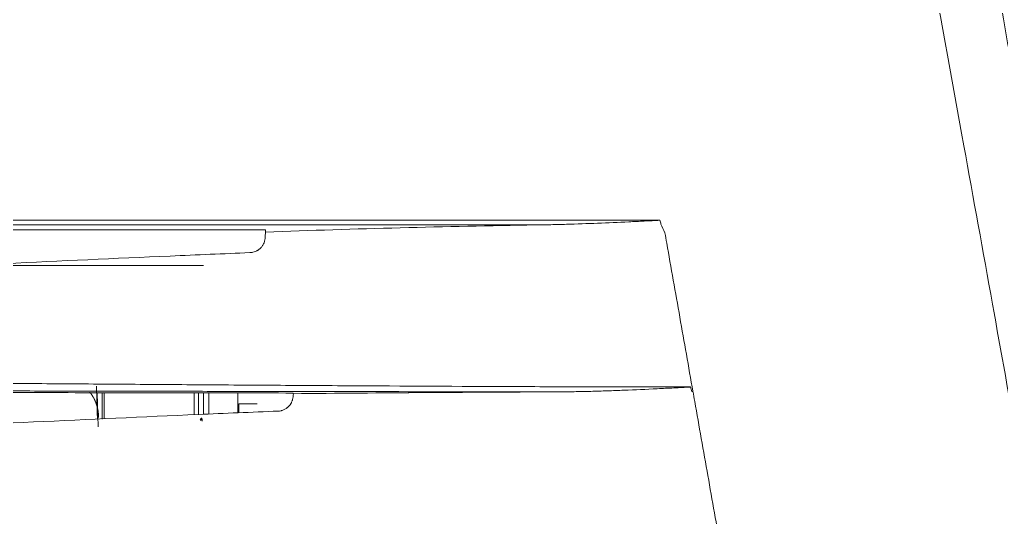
# Model space of a CAD drawing. Header units: millimetres. Extents: x 70151 to 230897, y 35202 to 113211.
# Drawn here: x 175065.9 to 175162.3, y 70996.8 to 71045.7 of the extents above; entities that cross this region are included whole.
import ezdxf

# ---------------------------------------------------------------- set-up
doc = ezdxf.new("R2010")
doc.units = ezdxf.units.MM
doc.header["$LTSCALE"] = 50
doc.layers.add('2-con', color=2, linetype='Continuous')
doc.layers.add('mark-B', color=2, linetype='Continuous', lineweight=20)

# ---------------------------------------------------------------- blocks, each defined once
blk = doc.blocks.new('무풍1way 일반')
at = {"layer": 'mark-B'}
for p, q in [((-421.077, -228.648), (-421.178, -225.31)), ((-431.357, -226.136), (-431.301, -226.138)), ((-431.357, -226.136), (-431.301, -226.138)), ((-431.019, -226.489), (-431.019, -228.632)), ((-431.019, -226.489), (-431.019, -228.632)), ((-430.593, -226.468), (-430.593, -228.632)), ((-421.772, -228.647), (-421.772, -226.074)), ((-421.553, -228.648), (-421.553, -226.065)), ((-434.988, -226.667), (-434.988, -227.57)), ((-434.988, -226.667), (-434.988, -227.57)), ((-434.896, -228.626), (-434.896, -226.663)), ((-434.896, -228.626), (-434.896, -226.663)), ((-432.025, -226.534), (-432.025, -228.63)), ((-432.025, -226.534), (-432.025, -228.63)), ((-431.523, -228.632), (-431.523, -226.512)), ((-431.523, -228.632), (-431.523, -226.512)), ((-434.988, -227.57), (-436.782, -227.57)), ((-434.988, -227.57), (-436.782, -227.57)), ((-237.754, -241.15), (-431.52, -241.15)), ((-237.754, -241.15), (-431.52, -241.15)), ((-235.038, -244.655), (-437.6, -244.655)), ((476.318, -245.597), (-476.318, -245.597)), ((-464.101, -245.122), (464.101, -245.122))]:
    blk.add_line(p, q, dxfattribs=at)
for centre, major_axis, ratio, start_param, end_param in [((-431.802, -226.138), (0.022, 0.502), 0.999847, 4.756101, 5.268599), ((-431.802, -226.138), (0.022, 0.502), 0.999847, 4.756101, 5.268599), ((-431.204, -223.568), (0, -2.51), 0.017455, 5.971743, 6.283173), ((-431.204, -223.568), (0, -2.51), 0.017455, 5.971743, 6.283173), ((-431.705, -226.079), (0, 0.502), 0.999847, 4.71202, 4.88781), ((-431.705, -226.079), (0, 0.502), 0.999847, 4.71202, 4.88781)]:
    blk.add_ellipse(centre, major_axis=major_axis, ratio=ratio, start_param=start_param, end_param=end_param, dxfattribs=at)
for points, knots in [([(-547.103, -68.744), (-545.452, -78.159), (-543.8, -87.574), (-540.495, -106.405), (-538.843, -115.821), (-535.536, -134.653), (-533.883, -144.069), (-530.575, -162.903), (-528.921, -172.319), (-523.956, -200.571), (-520.646, -219.406), (-515.677, -247.659), (-514.02, -257.077), (-511.535, -271.205), (-510.706, -275.914), (-509.463, -282.978), (-509.049, -285.332), (-508.22, -290.042), (-507.806, -292.396), (-507.391, -294.751)], [0, 0, 0, 0, 0.125, 0.125, 0.25, 0.25, 0.375, 0.375, 0.5, 0.5, 0.75, 0.75, 0.875, 0.875, 0.9375, 0.9375, 0.96875, 0.96875, 1, 1, 1, 1]), ([(-547.103, -68.744), (-545.452, -78.159), (-543.8, -87.574), (-540.495, -106.405), (-538.843, -115.821), (-535.536, -134.653), (-533.883, -144.069), (-530.575, -162.903), (-528.921, -172.319), (-523.956, -200.571), (-520.646, -219.406), (-515.677, -247.659), (-514.02, -257.077), (-511.535, -271.205), (-510.706, -275.914), (-509.463, -282.978), (-509.049, -285.332), (-508.22, -290.042), (-507.806, -292.396), (-507.391, -294.751)], [0, 0, 0, 0, 0.125, 0.125, 0.25, 0.25, 0.375, 0.375, 0.5, 0.5, 0.75, 0.75, 0.875, 0.875, 0.9375, 0.9375, 0.96875, 0.96875, 1, 1, 1, 1]), ([(-506.168, -252.885), (-507.106, -247.71), (-509.735, -233.164), (-514.015, -209.239), (-518.986, -181.108), (-523.904, -152.97), (-528.766, -124.824), (-533.565, -96.669), (-536.717, -77.892), (-538.289, -68.503)], [0, 0, 0, 0, 0.084285, 0.236904, 0.389524, 0.542143, 0.694762, 0.847381, 1, 1, 1, 1]), ([(-538.937, -101.2), (-538.207, -105.348), (-537.478, -109.497), (-536.019, -117.794), (-535.29, -121.943), (-533.101, -134.39), (-531.642, -142.687), (-527.263, -167.582), (-524.342, -184.179), (-518.497, -217.373), (-515.573, -233.971), (-511.188, -258.87), (-509.727, -267.17), (-508.084, -276.507), (-507.901, -277.545), (-507.536, -279.62), (-507.353, -280.657), (-506.989, -282.732), (-506.807, -283.77), (-506.532, -285.326), (-506.441, -285.845), (-506.257, -286.882), (-505.981, -288.438), (-505.706, -289.994), (-505.435, -291.551), (-505.345, -292.07), (-505.209, -292.848), (-505.163, -293.107), (-505.07, -293.626), (-505.023, -293.885), (-504.88, -294.662), (-504.78, -295.179), (-504.619, -295.952), (-504.564, -296.209), (-504.448, -296.722), (-504.267, -297.49), (-504.066, -298.253), (-503.852, -299.012), (-503.742, -299.391), (-503.608, -299.832), (-503.54, -300.052), (-503.505, -300.162), (-503.49, -300.209), (-503.481, -300.241), (-503.476, -300.257), (-503.471, -300.272)], [0, 0, 0, 0, 0.0625, 0.0625, 0.125, 0.125, 0.25, 0.25, 0.5, 0.5, 0.75, 0.75, 0.875, 0.875, 0.890625, 0.890625, 0.90625, 0.90625, 0.921875, 0.921875, 0.929687, 0.929687, 0.9375, 0.953125, 0.953125, 0.960937, 0.960937, 0.964844, 0.964844, 0.96875, 0.96875, 0.976562, 0.976562, 0.980469, 0.980469, 0.984375, 0.992188, 0.992188, 0.996094, 0.998047, 0.999023, 0.999512, 0.999756, 0.999756, 1, 1, 1, 1]), ([(-504.401, -300.59), (-504.719, -299.585), (-505.005, -298.571), (-505.319, -297.294), (-505.379, -297.038), (-505.496, -296.525), (-505.552, -296.268), (-505.714, -295.495), (-505.815, -294.978), (-505.959, -294.201), (-506.007, -293.941), (-506.1, -293.423), (-506.146, -293.163), (-506.282, -292.384), (-506.372, -291.865), (-506.643, -290.307), (-506.918, -288.75), (-507.194, -287.194), (-507.378, -286.156), (-507.47, -285.637), (-507.744, -284.08), (-507.927, -283.041), (-508.292, -280.965), (-508.474, -279.927), (-508.839, -277.851), (-509.022, -276.813), (-510.666, -267.47), (-512.128, -259.165), (-516.515, -234.252), (-519.441, -217.645), (-525.288, -184.431), (-528.21, -167.824), (-532.591, -142.915), (-534.05, -134.612), (-536.24, -122.159), (-536.969, -118.007), (-538.428, -109.705), (-539.158, -105.554), (-539.888, -101.403)], [0, 0, 0, 0, 0.015625, 0.015625, 0.019531, 0.019531, 0.023437, 0.023437, 0.03125, 0.03125, 0.035156, 0.035156, 0.039062, 0.039062, 0.046875, 0.046875, 0.0625, 0.070312, 0.070312, 0.078125, 0.078125, 0.09375, 0.09375, 0.109375, 0.109375, 0.125, 0.125, 0.25, 0.25, 0.5, 0.5, 0.75, 0.75, 0.875, 0.875, 0.9375, 0.9375, 1, 1, 1, 1]), ([(-508.434, -294.915), (-508.661, -293.628), (-508.887, -292.34), (-509.341, -289.766), (-509.567, -288.479), (-510.247, -284.617), (-510.7, -282.042), (-512.06, -274.319), (-512.966, -269.17), (-515.684, -253.723), (-517.496, -243.426), (-521.118, -222.831), (-522.929, -212.534), (-526.551, -191.941), (-528.361, -181.644), (-530.171, -171.348)], [0, 0, 0, 0, 0.03125, 0.03125, 0.0625, 0.0625, 0.125, 0.125, 0.25, 0.25, 0.5, 0.5, 0.75, 0.75, 1, 1, 1, 1]), ([(-508.434, -294.915), (-508.661, -293.628), (-508.887, -292.34), (-509.341, -289.766), (-509.567, -288.479), (-510.247, -284.617), (-510.7, -282.042), (-512.06, -274.319), (-512.966, -269.17), (-515.684, -253.723), (-517.496, -243.426), (-521.118, -222.831), (-522.929, -212.534), (-526.551, -191.941), (-528.361, -181.644), (-530.171, -171.348)], [0, 0, 0, 0, 0.03125, 0.03125, 0.0625, 0.0625, 0.125, 0.125, 0.25, 0.25, 0.5, 0.5, 0.75, 0.75, 1, 1, 1, 1]), ([(-482.318, -213.222), (-481.888, -215.649), (-481.03, -220.502), (-480.172, -225.355), (-479.742, -227.782)], [0, 0, 0, 0, 0.5, 1, 1, 1, 1]), ([(-349.929, -223.765), (-355.368, -223.765), (-366.243, -223.891), (-382.498, -224.362), (-398.687, -225.022), (-414.836, -225.774), (-428.21, -226.397), (-436.216, -226.735), (-438.832, -226.839)], [0, 0, 0, 0, 0.18233, 0.36466, 0.546989, 0.729319, 0.911649, 1, 1, 1, 1]), ([(-431.366, -226.057), (-431.366, -226.057), (-431.366, -226.05), (-431.37, -226), (-431.373, -225.911), (-431.375, -225.839)], [0, 0, 0, 0, 0.100726, 0.451171, 1, 1, 1, 1]), ([(-431.366, -226.057), (-431.366, -226.057), (-431.366, -226.05), (-431.37, -226), (-431.373, -225.911), (-431.375, -225.839)], [0, 0, 0, 0, 0.100726, 0.45117, 1, 1, 1, 1]), ([(-431.372, -225.943), (-431.372, -225.957), (-431.371, -225.969), (-431.37, -225.994), (-431.37, -226.006), (-431.369, -226.028), (-431.368, -226.039), (-431.366, -226.067), (-431.364, -226.1), (-431.362, -226.119), (-431.36, -226.133), (-431.358, -226.136), (-431.357, -226.136)], [0, 0, 0, 0, 0.106393, 0.106393, 0.218094, 0.218094, 0.329795, 0.329795, 0.553196, 0.776598, 0.776598, 1, 1, 1, 1]), ([(-431.372, -225.943), (-431.372, -225.957), (-431.371, -225.969), (-431.37, -225.994), (-431.37, -226.006), (-431.369, -226.028), (-431.368, -226.039), (-431.366, -226.067), (-431.364, -226.1), (-431.362, -226.119), (-431.36, -226.133), (-431.358, -226.136), (-431.357, -226.136)], [0, 0, 0, 0, 0.106393, 0.106393, 0.218094, 0.218094, 0.329795, 0.329795, 0.553196, 0.776598, 0.776598, 1, 1, 1, 1]), ([(-431.301, -226.138), (-431.299, -226.139), (-431.298, -226.135), (-431.296, -226.122), (-431.294, -226.107), (-431.292, -226.085), (-431.292, -226.076)], [0, 0, 0, 0, 0.392232, 0.392232, 0.784464, 1, 1, 1, 1]), ([(-431.301, -226.138), (-431.299, -226.139), (-431.298, -226.135), (-431.296, -226.122), (-431.294, -226.107), (-431.292, -226.085), (-431.292, -226.076)], [0, 0, 0, 0, 0.392232, 0.392232, 0.784464, 1, 1, 1, 1]), ([(-431.213, -225.993), (-431.213, -225.993), (-431.214, -225.991), (-431.215, -225.978), (-431.217, -225.938), (-431.217, -225.927)], [0, 0, 0, 0, 0.096407, 0.769494, 1, 1, 1, 1]), ([(-431.213, -225.993), (-431.213, -225.993), (-431.214, -225.991), (-431.215, -225.978), (-431.217, -225.938), (-431.217, -225.927)], [0, 0, 0, 0, 0.096407, 0.769494, 1, 1, 1, 1]), ([(-421.211, -226.228), (-421.211, -226.238), (-421.211, -226.259), (-421.21, -226.29), (-421.21, -226.321), (-421.209, -226.352), (-421.208, -226.383), (-421.207, -226.414), (-421.205, -226.445), (-421.203, -226.475), (-421.201, -226.506), (-421.199, -226.537), (-421.197, -226.567), (-421.194, -226.598), (-421.191, -226.628), (-421.188, -226.659), (-421.184, -226.689), (-421.181, -226.719), (-421.177, -226.75), (-421.173, -226.78), (-421.169, -226.81), (-421.164, -226.84), (-421.159, -226.87), (-421.154, -226.9), (-421.149, -226.93), (-421.144, -226.96), (-421.138, -226.99), (-421.132, -227.019), (-421.126, -227.049), (-421.12, -227.078), (-421.114, -227.108), (-421.107, -227.137), (-421.1, -227.167), (-421.093, -227.196), (-421.085, -227.225), (-421.078, -227.254), (-421.07, -227.283), (-421.062, -227.312), (-421.054, -227.34), (-421.046, -227.369), (-421.037, -227.398), (-421.028, -227.426), (-421.019, -227.454), (-421.01, -227.483), (-421.001, -227.511), (-420.991, -227.539), (-420.981, -227.567), (-420.971, -227.595), (-420.961, -227.623), (-420.951, -227.65), (-420.94, -227.678), (-420.93, -227.705), (-420.919, -227.733), (-420.907, -227.76), (-420.896, -227.787), (-420.885, -227.814), (-420.873, -227.841), (-420.861, -227.868), (-420.849, -227.895), (-420.837, -227.921), (-420.824, -227.948), (-420.812, -227.974), (-420.799, -228), (-420.786, -228.026), (-420.773, -228.052), (-420.76, -228.078), (-420.746, -228.104), (-420.732, -228.129), (-420.719, -228.155), (-420.705, -228.18), (-420.69, -228.205), (-420.676, -228.23), (-420.662, -228.255), (-420.647, -228.28), (-420.632, -228.305), (-420.617, -228.329), (-420.602, -228.354), (-420.587, -228.378), (-420.571, -228.402), (-420.556, -228.426), (-420.54, -228.45), (-420.524, -228.474), (-420.508, -228.497), (-420.492, -228.521), (-420.475, -228.544), (-420.459, -228.567), (-420.442, -228.59), (-420.425, -228.613), (-420.408, -228.636), (-420.391, -228.659), (-420.378, -228.676), (-420.37, -228.686), (-420.368, -228.689)], [0, 0, 0, 0, 0.01171, 0.023408, 0.035094, 0.046768, 0.05843, 0.07008, 0.081718, 0.093345, 0.104959, 0.116561, 0.128152, 0.139731, 0.151298, 0.162853, 0.174396, 0.185927, 0.197446, 0.208954, 0.220449, 0.231933, 0.243405, 0.254866, 0.266314, 0.27775, 0.289175, 0.300588, 0.311989, 0.323379, 0.334756, 0.346122, 0.357476, 0.368818, 0.380149, 0.391468, 0.402775, 0.41407, 0.425354, 0.436625, 0.447886, 0.459134, 0.470371, 0.481596, 0.492809, 0.504011, 0.515201, 0.52638, 0.537546, 0.548701, 0.559845, 0.570977, 0.582097, 0.593205, 0.604302, 0.615388, 0.626461, 0.637524, 0.648574, 0.659613, 0.670641, 0.681657, 0.692661, 0.703654, 0.714635, 0.725605, 0.736563, 0.747509, 0.758445, 0.769368, 0.78028, 0.791181, 0.80207, 0.812948, 0.823814, 0.834669, 0.845513, 0.856345, 0.867165, 0.877974, 0.888772, 0.899558, 0.910333, 0.921097, 0.931849, 0.942589, 0.953319, 0.964037, 0.974743, 0.985439, 0.996123, 1, 1, 1, 1]), ([(-440.314, -228.241), (-440.307, -228.149), (-440.291, -228.059), (-440.261, -227.947), (-440.254, -227.925), (-440.24, -227.881), (-440.232, -227.859), (-440.208, -227.794), (-440.172, -227.709), (-440.117, -227.608), (-440.079, -227.549), (-440.054, -227.51), (-440.04, -227.491), (-439.971, -227.397), (-439.909, -227.327), (-439.808, -227.232), (-439.755, -227.186), (-439.699, -227.144), (-439.66, -227.117), (-439.641, -227.104), (-439.542, -227.04), (-439.46, -226.996), (-439.331, -226.942), (-439.288, -226.926), (-439.221, -226.905), (-439.198, -226.898), (-439.153, -226.886), (-439.13, -226.88), (-439.016, -226.855), (-438.924, -226.843), (-438.832, -226.839)], [0, 0, 0, 0, 0.125, 0.125, 0.15625, 0.15625, 0.1875, 0.1875, 0.25, 0.3125, 0.34375, 0.34375, 0.375, 0.375, 0.5, 0.5, 0.5625, 0.59375, 0.59375, 0.625, 0.625, 0.75, 0.75, 0.8125, 0.8125, 0.84375, 0.84375, 0.875, 0.875, 1, 1, 1, 1]), ([(-479.565, -228.786), (-479.136, -231.213), (-478.277, -236.066), (-477.419, -240.919), (-476.99, -243.346)], [0, 0, 0, 0, 0.5, 1, 1, 1, 1]), ([(-479.324, -229.215), (-479.324, -229.215), (-479.324, -229.215), (-479.323, -229.214), (-479.323, -229.214), (-479.322, -229.214), (-479.322, -229.214), (-479.32, -229.213), (-479.319, -229.213), (-479.316, -229.212), (-479.314, -229.212), (-479.308, -229.211), (-479.303, -229.21), (-479.291, -229.209), (-479.282, -229.208), (-479.257, -229.206), (-479.24, -229.205), (-479.189, -229.201), (-479.155, -229.199), (-479.053, -229.193), (-478.985, -229.189), (-478.781, -229.178), (-478.645, -229.171), (-478.237, -229.149), (-477.966, -229.135), (-477.15, -229.092), (-476.606, -229.065), (-474.975, -228.985), (-473.887, -228.935), (-472.256, -228.87), (-471.712, -228.85), (-470.625, -228.814), (-470.081, -228.797), (-468.993, -228.769), (-468.449, -228.758), (-467.362, -228.74), (-466.818, -228.734), (-466.275, -228.732)], [0, 0, 0, 0, 0.000061, 0.000061, 0.000122, 0.000122, 0.000244, 0.000244, 0.000488, 0.000488, 0.000977, 0.000977, 0.001953, 0.001953, 0.003906, 0.003906, 0.007813, 0.007813, 0.015625, 0.015625, 0.03125, 0.03125, 0.0625, 0.0625, 0.125, 0.125, 0.25, 0.25, 0.5, 0.5, 0.625, 0.625, 0.75, 0.75, 0.875, 0.875, 1, 1, 1, 1]), ([(-348.867, -229.771), (-349.547, -229.771), (-350.226, -229.771), (-351.586, -229.771), (-353.624, -229.77), (-355.663, -229.769), (-359.74, -229.765), (-362.459, -229.762), (-370.613, -229.748), (-376.05, -229.734), (-384.204, -229.706), (-386.922, -229.695), (-392.357, -229.672), (-395.075, -229.659), (-400.511, -229.631), (-403.229, -229.615), (-408.664, -229.583), (-411.381, -229.565), (-416.816, -229.529), (-419.534, -229.51), (-424.969, -229.472), (-427.686, -229.453), (-433.121, -229.414), (-435.838, -229.395), (-441.273, -229.359), (-443.991, -229.342), (-452.143, -229.293), (-457.578, -229.266), (-465.732, -229.237), (-468.45, -229.229), (-473.887, -229.218), (-476.605, -229.215), (-479.324, -229.215)], [0, 0, 0, 0, 0.015625, 0.015625, 0.03125, 0.0625, 0.0625, 0.125, 0.125, 0.25, 0.25, 0.3125, 0.3125, 0.375, 0.375, 0.4375, 0.4375, 0.5, 0.5, 0.5625, 0.5625, 0.625, 0.625, 0.6875, 0.6875, 0.75, 0.75, 0.875, 0.875, 0.9375, 0.9375, 1, 1, 1, 1]), ([(-440.337, -228.55), (-444.646, -228.593), (-448.961, -228.63), (-455.445, -228.676), (-457.608, -228.69), (-461.939, -228.714), (-464.106, -228.724), (-466.275, -228.732)], [0, 0, 0, 0, 0.5, 0.5, 0.75, 0.75, 1, 1, 1, 1]), ([(-466.275, -228.732), (-461.382, -228.736), (-456.49, -228.742), (-446.706, -228.757), (-441.814, -228.765), (-434.477, -228.779), (-432.032, -228.783), (-427.141, -228.793), (-424.695, -228.797), (-419.804, -228.807), (-414.913, -228.816), (-407.575, -228.83), (-400.238, -228.842), (-395.346, -228.85), (-388.008, -228.86), (-383.116, -228.866), (-373.331, -228.876), (-368.439, -228.88), (-361.1, -228.884), (-358.653, -228.885), (-353.76, -228.887), (-351.314, -228.887), (-348.867, -228.887)], [0, 0, 0, 0, 0.125, 0.125, 0.25, 0.25, 0.3125, 0.3125, 0.375, 0.375, 0.4375, 0.5, 0.5625, 0.625, 0.625, 0.75, 0.75, 0.875, 0.875, 0.9375, 0.9375, 1, 1, 1, 1]), ([(-440.316, -228.618), (-436.514, -228.623), (-432.711, -228.63), (-425.107, -228.642), (-421.305, -228.648), (-413.7, -228.661), (-409.898, -228.667), (-402.293, -228.679), (-398.491, -228.684), (-390.886, -228.694), (-387.083, -228.699), (-379.477, -228.707), (-375.675, -228.71), (-368.069, -228.715), (-364.266, -228.718), (-356.66, -228.72), (-352.856, -228.721), (-349.053, -228.721)], [0, 0, 0, 0, 0.125, 0.125, 0.25, 0.25, 0.375, 0.375, 0.5, 0.5, 0.625, 0.625, 0.75, 0.75, 0.875, 0.875, 1, 1, 1, 1]), ([(-347.177, -239.329), (-352.617, -239.329), (-363.496, -239.455), (-379.752, -239.927), (-395.939, -240.586), (-412.083, -241.338), (-425.456, -241.961), (-433.462, -242.299), (-436.079, -242.404)], [0, 0, 0, 0, 0.182319, 0.364638, 0.546957, 0.729276, 0.911595, 1, 1, 1, 1]), ([(-437.562, -243.807), (-437.555, -243.715), (-437.539, -243.625), (-437.504, -243.492), (-437.489, -243.448), (-437.465, -243.383), (-437.457, -243.362), (-437.438, -243.319), (-437.429, -243.297), (-437.378, -243.193), (-437.331, -243.114), (-437.248, -243.002), (-437.219, -242.965), (-437.173, -242.913), (-437.157, -242.895), (-437.124, -242.862), (-437.107, -242.845), (-437.023, -242.765), (-436.949, -242.708), (-436.852, -242.644), (-436.832, -242.632), (-436.791, -242.608), (-436.771, -242.596), (-436.708, -242.563), (-436.666, -242.543), (-436.537, -242.489), (-436.448, -242.461), (-436.312, -242.43), (-436.265, -242.422), (-436.172, -242.409), (-436.126, -242.406), (-436.079, -242.404)], [0, 0, 0, 0, 0.125, 0.125, 0.1875, 0.1875, 0.21875, 0.21875, 0.25, 0.25, 0.375, 0.375, 0.4375, 0.4375, 0.46875, 0.46875, 0.5, 0.5, 0.625, 0.625, 0.65625, 0.65625, 0.6875, 0.6875, 0.75, 0.75, 0.875, 0.875, 0.9375, 0.9375, 1, 1, 1, 1]), ([(-437.609, -244.426), (-442.009, -244.586), (-446.416, -244.728), (-455.245, -244.964), (-459.668, -245.058), (-464.101, -245.122)], [0, 0, 0, 0, 0.5, 0.5, 1, 1, 1, 1]), ([(-476.318, -245.597), (-476.318, -245.597), (-476.318, -245.597), (-476.318, -245.596), (-476.318, -245.596), (-476.317, -245.596), (-476.317, -245.596), (-476.315, -245.595), (-476.314, -245.595), (-476.311, -245.594), (-476.309, -245.594), (-476.303, -245.592), (-476.3, -245.592), (-476.288, -245.59), (-476.28, -245.59), (-476.256, -245.587), (-476.24, -245.586), (-476.192, -245.582), (-476.161, -245.58), (-476.065, -245.574), (-476.002, -245.571), (-475.811, -245.56), (-475.683, -245.553), (-475.302, -245.533), (-475.047, -245.52), (-474.283, -245.482), (-473.774, -245.457), (-472.246, -245.385), (-471.228, -245.34), (-469.192, -245.258), (-468.174, -245.221), (-466.647, -245.176), (-466.138, -245.162), (-465.12, -245.139), (-464.61, -245.129), (-464.101, -245.122)], [0, 0, 0, 0, 0.000061, 0.000061, 0.000122, 0.000122, 0.000244, 0.000244, 0.000488, 0.000488, 0.000977, 0.000977, 0.001953, 0.001953, 0.003906, 0.003906, 0.007813, 0.007813, 0.015625, 0.015625, 0.03125, 0.03125, 0.0625, 0.0625, 0.125, 0.125, 0.25, 0.25, 0.5, 0.5, 0.75, 0.75, 0.875, 0.875, 1, 1, 1, 1])]:
    blk.add_open_spline(points, degree=3, knots=knots, dxfattribs=at)
for points, degree in [([(-421.006, -229.28), (-421.104, -226.045)], 1), ([(-479.742, -227.782), (-479.683, -228.117), (-479.624, -228.451), (-479.565, -228.786)], 3), ([(-440.337, -228.55), (-440.329, -228.447), (-440.321, -228.344), (-440.314, -228.241)], 3), ([(-479.457, -228.772), (-479.493, -228.772), (-479.529, -228.772), (-479.565, -228.772)], 3), ([(-479.324, -229.215), (-479.368, -229.063), (-479.412, -228.911), (-479.457, -228.758)], 3), ([(-440.316, -228.618), (-440.323, -228.595), (-440.33, -228.573), (-440.337, -228.55)], 3), ([(-476.99, -243.346), (-476.93, -243.681), (-476.871, -244.015), (-476.812, -244.35)], 3), ([(-437.562, -243.807), (-437.577, -244.013), (-437.593, -244.22), (-437.609, -244.426)], 3), ([(-476.812, -244.35), (-476.684, -244.638), (-476.556, -244.927), (-476.429, -245.215)], 3), ([(-437.6, -244.655), (-437.603, -244.579), (-437.606, -244.502), (-437.609, -244.426)], 3), ([(-476.429, -245.215), (-476.392, -245.342), (-476.355, -245.47), (-476.318, -245.597)], 3), ([(-498.722, -293.572), (-501.224, -280.013), (-503.706, -266.451), (-506.166, -252.885)], 3)]:
    blk.add_open_spline(points, degree=degree, dxfattribs=at)
blk = doc.blocks.new('dpdjzjs')
at = {"layer": 'mark-B', "rotation": 180}
blk.add_blockref('무풍1way 일반', (174652.415, 90772.437), dxfattribs=at)

msp = doc.modelspace()

# ---------------------------------------------------------------- block references
at = {"layer": '2-con'}
msp.add_blockref('dpdjzjs', (0, -19992.043), dxfattribs=at)

doc.saveas('drawing.dxf')
